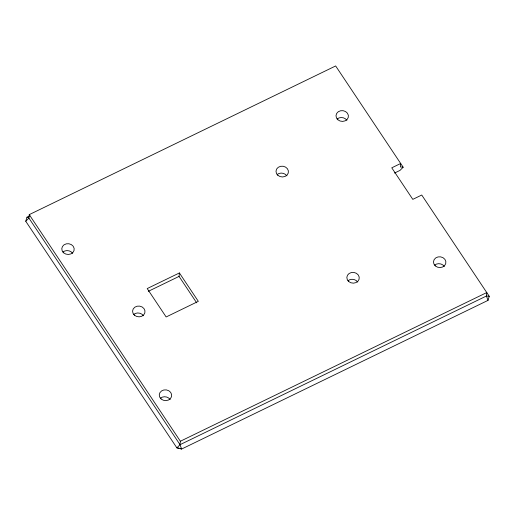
<?xml version="1.0" encoding="UTF-8"?>
<svg xmlns="http://www.w3.org/2000/svg" width="515" height="515" viewBox="0 0 515 515"><rect width="100%" height="100%" fill="white"/><g stroke="black" fill="none" stroke-linecap="round" stroke-linejoin="round"><path stroke-width="0.77" d="M403.168 167.221L335.658 65.952L29.246 214.633L28.904 218.09L25.75 221.263L176.877 447.863L181.615 449.048L488.014 300.374L489.25 296.292L421.74 195.024L412.798 199.363L391.76 167.819L400.702 163.48L400.355 166.937L403.168 167.221L400.013 170.394L394.509 173.059M196.666 302.82L179.053 276.407L179.4 272.95L147.206 288.574L166.145 316.963L198.333 301.346L179.4 272.95M180.327 448.449L181.615 449.048L180.031 444.69L180.379 441.239L29.246 214.633M25.75 221.263L26.98 217.188L29.87 215.785M489.25 296.292L486.443 296.009L180.031 444.69L176.877 447.863L178.988 448.076M148.294 291.336L179.053 276.407M180.379 441.239L486.784 292.552L486.443 296.009L488.014 300.374M26.98 217.188L28.904 218.09L180.031 444.69M434.57 265.18A6.232 5.395 5.7 0 1 444.368 266.474M347.921 280.784A6.232 5.395 5.7 0 1 357.719 282.078M277.089 174.579A6.232 5.395 5.7 0 1 286.887 175.873M337.087 119.023A6.232 5.395 5.7 0 1 346.891 120.317M160.352 398.243A6.232 5.395 5.7 0 1 170.15 399.537M133.668 314.459A6.232 5.395 5.7 0 1 143.466 315.753M62.869 252.086A6.232 5.395 5.7 0 1 72.673 253.374M337.846 119.744A6.232 5.395 5.7 0 0 348.237 117.51A6.232 5.395 5.7 0 0 340.557 110.764A6.232 5.395 5.7 0 0 337.846 119.744M277.849 175.306A6.232 5.395 5.7 0 0 288.239 173.072A6.232 5.395 5.7 0 0 280.553 166.319A6.232 5.395 5.7 0 0 277.849 175.306M348.681 281.505A6.232 5.395 5.7 0 0 359.071 279.272A6.232 5.395 5.7 0 0 351.385 272.525A6.232 5.395 5.7 0 0 348.681 281.505M435.33 265.907A6.232 5.395 5.7 0 0 445.72 263.674A6.232 5.395 5.7 0 0 438.033 256.927A6.232 5.395 5.7 0 0 435.33 265.907M161.111 398.971A6.232 5.395 5.7 0 0 171.501 396.737A6.232 5.395 5.7 0 0 163.815 389.984A6.232 5.395 5.7 0 0 161.111 398.971M134.428 315.186A6.232 5.395 5.7 0 0 144.818 312.953A6.232 5.395 5.7 0 0 137.132 306.2A6.232 5.395 5.7 0 0 134.428 315.186M63.628 252.807A6.232 5.395 5.7 0 0 74.018 250.573A6.232 5.395 5.7 0 0 66.338 243.827A6.232 5.395 5.7 0 0 63.628 252.807"/></g></svg>
